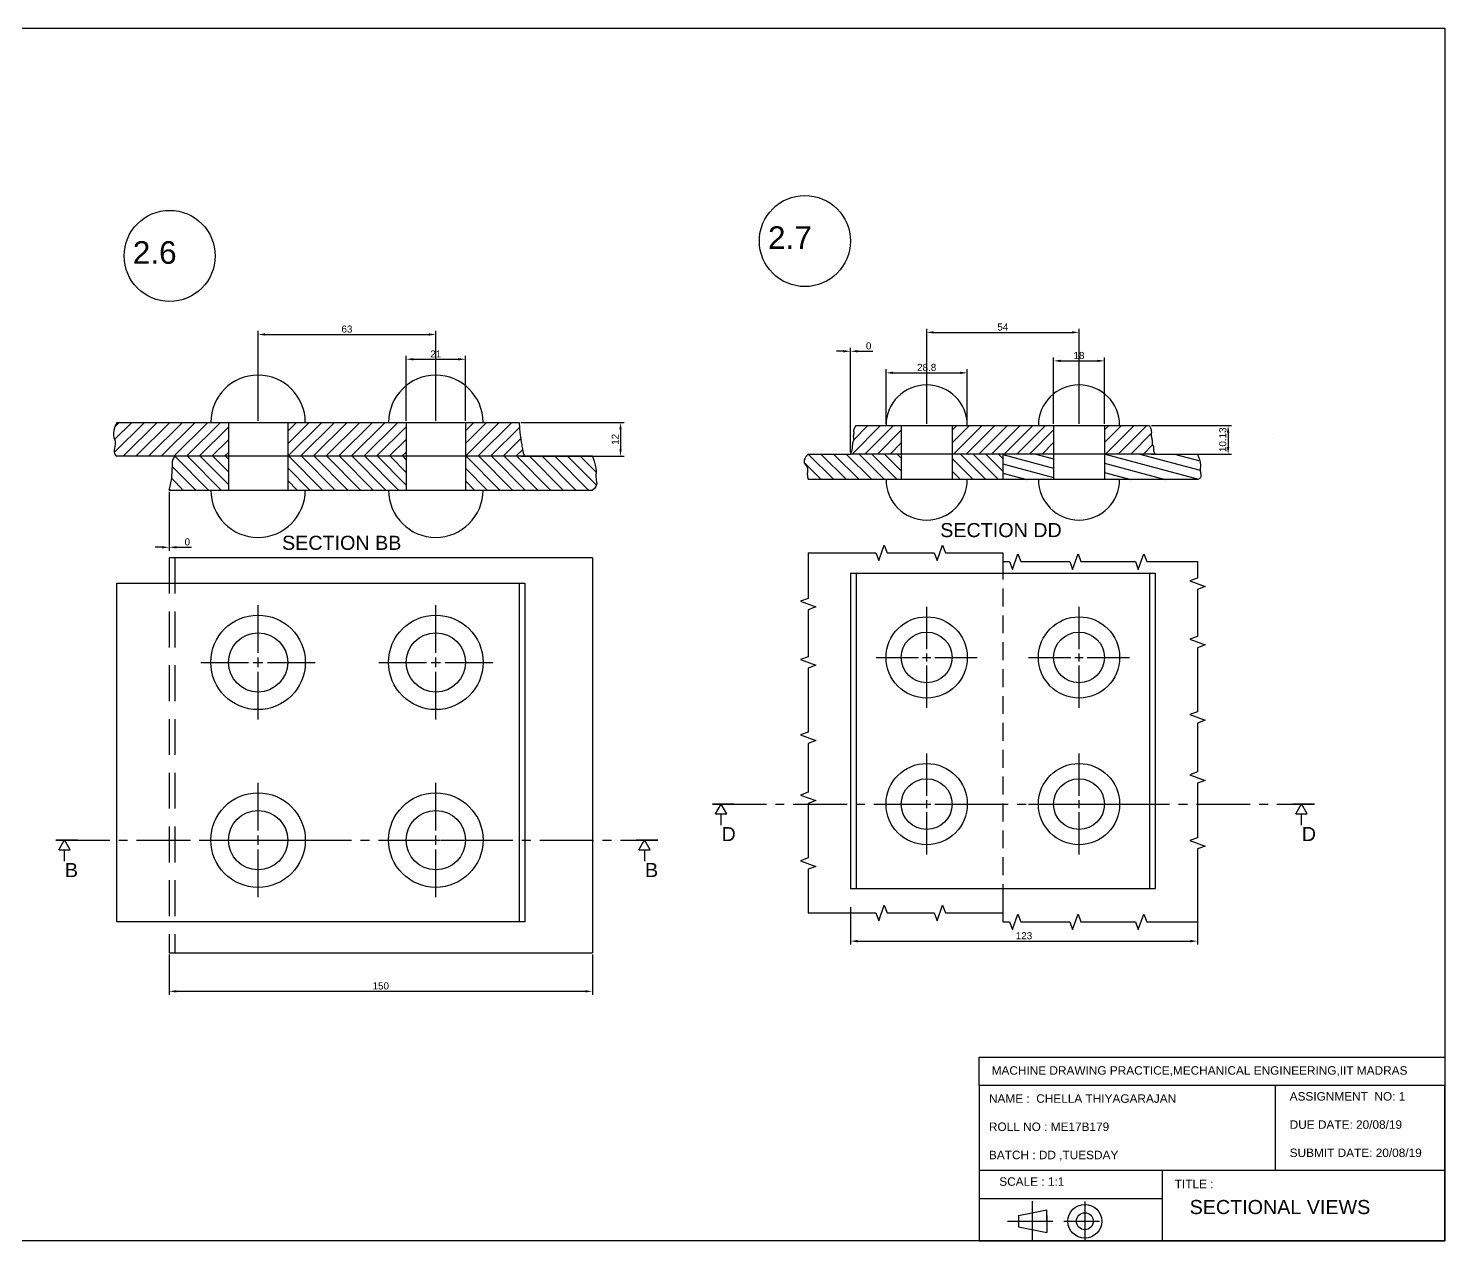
# Model space of a CAD drawing. Header units: millimetres. Extents: x 1423 to 6513, y 1291 to 1883.
# Drawn here: x 4431 to 4933, y 1453 to 1883 of the extents above; entities that cross this region are included whole.
import ezdxf

# ---------------------------------------------------------------- set-up
doc = ezdxf.new("R2010")
doc.units = ezdxf.units.MM
for name, pattern in [('CENTER', [50.8, 31.75, -6.35, 6.35, -6.35]), ('CENTER2', [28.575, 19.05, -3.175, 3.175, -3.175]), ('DASHED', [19.05, 12.7, -6.35]), ('HIDDEN', [9.525, 6.35, -3.175])]:
    doc.linetypes.add(name, pattern=pattern)
doc.styles.get("Standard").update_dxf_attribs({"font": 'arial.ttf'})
doc.dimstyles.new('chella', dxfattribs={"dimtxt": 2.5, "dimasz": 2.5, "dimexe": 1.25, "dimexo": 0.625, "dimtad": 1, "dimdsep": 46, "dimtxsty": 'Standard', "dimcen": 2.5, "dimclrd": 3, "dimclre": 3, "dimclrt": 4, "dimadec": 0, "dimazin": 0, "dimtfac": 1, "dimtmove": 0, "dimatfit": 3, "dimfxl": 1, "dimarcsym": 0})
pattern_1 = [(135, (-15328.4717, -9092.4352), (-2.24506403, -2.24506403), [])]

# ---------------------------------------------------------------- blocks, each defined once
blk = doc.blocks.new('*U143')
at = {"color": 0, "linetype": 'CENTER2', "transparency": 16777216}
for p, q in [((0, 3.35), (0, 20.25)), ((-20.25, 0), (-3.35, 0)), ((3.35, 0), (20.25, 0)), ((0, -20.25), (0, -3.35))]:
    blk.add_line(p, q, dxfattribs=at)
at = {"color": 0, "linetype": 'Continuous', "transparency": 16777216}
for p, q in [((-1.675, 0), (1.675, 0)), ((0, -1.675), (0, 1.675))]:
    blk.add_line(p, q, dxfattribs=at)
blk = doc.blocks.new('*U144')
at = {"color": 0, "linetype": 'CENTER2', "transparency": 16777216}
for p, q in [((0, 3.35), (0, 20.25)), ((-20.25, 0), (-3.35, 0)), ((3.35, 0), (20.25, 0)), ((0, -20.25), (0, -3.35))]:
    blk.add_line(p, q, dxfattribs=at)
at = {"color": 0, "linetype": 'Continuous', "transparency": 16777216}
for p, q in [((-1.675, 0), (1.675, 0)), ((0, -1.675), (0, 1.675))]:
    blk.add_line(p, q, dxfattribs=at)
blk = doc.blocks.new('*U145')
at = {"color": 0, "linetype": 'CENTER2', "transparency": 16777216}
for p, q in [((0, 3.35), (0, 20.25)), ((-20.25, 0), (-3.35, 0)), ((3.35, 0), (20.25, 0)), ((0, -20.25), (0, -3.35))]:
    blk.add_line(p, q, dxfattribs=at)
at = {"color": 0, "linetype": 'Continuous', "transparency": 16777216}
for p, q in [((-1.675, 0), (1.675, 0)), ((0, -1.675), (0, 1.675))]:
    blk.add_line(p, q, dxfattribs=at)
blk = doc.blocks.new('*U151')
at = {"color": 0, "linetype": 'CENTER2', "transparency": 16777216}
for p, q in [((0, 3.35), (0, 20.25)), ((-20.25, 0), (-3.35, 0)), ((3.35, 0), (20.25, 0)), ((0, -20.25), (0, -3.35))]:
    blk.add_line(p, q, dxfattribs=at)
at = {"color": 0, "linetype": 'Continuous', "transparency": 16777216}
for p, q in [((-1.675, 0), (1.675, 0)), ((0, -1.675), (0, 1.675))]:
    blk.add_line(p, q, dxfattribs=at)
blk = doc.blocks.new('*U135')
at = {"color": 0, "linetype": 'CENTER2', "transparency": 16777216}
blk.add_line((-91.32, 0), (121.97, 0), dxfattribs=at)
blk = doc.blocks.new('*U136')
at = {"color": 0, "linetype": 'CENTER2', "transparency": 16777216}
for p, q in [((0, 2.88), (0, 17.9)), ((-17.9, 0), (-2.88, 0)), ((2.88, 0), (17.9, 0)), ((0, -17.9), (0, -2.88))]:
    blk.add_line(p, q, dxfattribs=at)
at = {"color": 0, "linetype": 'Continuous', "transparency": 16777216}
for p, q in [((-1.44, 0), (1.44, 0)), ((0, -1.44), (0, 1.44))]:
    blk.add_line(p, q, dxfattribs=at)
blk = doc.blocks.new('*U137')
at = {"color": 0, "linetype": 'CENTER2', "transparency": 16777216}
for p, q in [((0, 2.88), (0, 17.9)), ((-17.9, 0), (-2.88, 0)), ((2.88, 0), (17.9, 0)), ((0, -17.9), (0, -2.88))]:
    blk.add_line(p, q, dxfattribs=at)
at = {"color": 0, "linetype": 'Continuous', "transparency": 16777216}
for p, q in [((-1.44, 0), (1.44, 0)), ((0, -1.44), (0, 1.44))]:
    blk.add_line(p, q, dxfattribs=at)
blk = doc.blocks.new('*U138')
at = {"color": 0, "linetype": 'CENTER2', "transparency": 16777216}
for p, q in [((0, 2.88), (0, 17.9)), ((-17.9, 0), (-2.88, 0)), ((2.88, 0), (17.9, 0)), ((0, -17.9), (0, -2.88))]:
    blk.add_line(p, q, dxfattribs=at)
at = {"color": 0, "linetype": 'Continuous', "transparency": 16777216}
for p, q in [((-1.44, 0), (1.44, 0)), ((0, -1.44), (0, 1.44))]:
    blk.add_line(p, q, dxfattribs=at)
blk = doc.blocks.new('*U139')
at = {"color": 0, "linetype": 'CENTER2', "transparency": 16777216}
for p, q in [((0, 2.88), (0, 17.9)), ((-17.9, 0), (-2.88, 0)), ((2.88, 0), (17.9, 0)), ((0, -17.9), (0, -2.88))]:
    blk.add_line(p, q, dxfattribs=at)
at = {"color": 0, "linetype": 'Continuous', "transparency": 16777216}
for p, q in [((-1.44, 0), (1.44, 0)), ((0, -1.44), (0, 1.44))]:
    blk.add_line(p, q, dxfattribs=at)
blk = doc.blocks.new('*U140')
at = {"color": 0, "linetype": 'CENTER2', "transparency": 16777216}
blk.add_line((-102.86, 0), (110.46, 0), dxfattribs=at)
blk = doc.blocks.new('*D231')
at = {"color": 3, "lineweight": -2, "transparency": 16777216}
for p, q in [((4565.15, 1743.89), (4565.15, 1766.91)), ((4567.65, 1765.66), (4583.65, 1765.66)), ((4586.15, 1743.89), (4586.15, 1766.91))]:
    blk.add_line(p, q, dxfattribs=at)
at = {"color": 3, "transparency": 16777216}
for points in [[(4567.65, 1766.08), (4567.65, 1765.25), (4565.15, 1765.66)], [(4583.65, 1766.08), (4583.65, 1765.25), (4586.15, 1765.66)]]:
    blk.add_solid(points, dxfattribs=at)
at = {"layer": 'Defpoints', "color": 0, "transparency": 16777216}
for p in [(4586.15, 1765.66), (4565.15, 1743.27), (4586.15, 1743.27)]:
    blk.add_point(p, dxfattribs=at)
at = {"color": 4, "transparency": 16777216, "insert": (4575.65, 1767.54), "char_height": 2.5, "attachment_point": 5}
blk.add_mtext('21', dxfattribs=at)
blk = doc.blocks.new('*D232')
at = {"color": 3, "lineweight": -2, "transparency": 16777216}
for p, q in [((4512.65, 1743.89), (4512.65, 1775.69)), ((4515.15, 1774.44), (4573.15, 1774.44)), ((4575.65, 1743.89), (4575.65, 1775.69))]:
    blk.add_line(p, q, dxfattribs=at)
at = {"color": 3, "transparency": 16777216}
for points in [[(4515.15, 1774.86), (4515.15, 1774.03), (4512.65, 1774.44)], [(4573.15, 1774.86), (4573.15, 1774.03), (4575.65, 1774.44)]]:
    blk.add_solid(points, dxfattribs=at)
at = {"layer": 'Defpoints', "color": 0, "transparency": 16777216}
for p in [(4575.65, 1774.44), (4512.65, 1743.27), (4575.65, 1743.27)]:
    blk.add_point(p, dxfattribs=at)
at = {"color": 4, "transparency": 16777216, "insert": (4544.15, 1776.35), "char_height": 2.5, "attachment_point": 5}
blk.add_mtext('63', dxfattribs=at)
blk = doc.blocks.new('*D233')
at = {"color": 3, "lineweight": -2, "transparency": 16777216}
for p, q in [((4605.78, 1743.27), (4642.38, 1743.27)), ((4641.13, 1740.77), (4641.13, 1733.77)), ((4605.78, 1731.27), (4642.38, 1731.27))]:
    blk.add_line(p, q, dxfattribs=at)
at = {"color": 3, "transparency": 16777216}
for points in [[(4640.71, 1740.77), (4641.54, 1740.77), (4641.13, 1743.27)], [(4640.71, 1733.77), (4641.54, 1733.77), (4641.13, 1731.27)]]:
    blk.add_solid(points, dxfattribs=at)
at = {"layer": 'Defpoints', "color": 0, "transparency": 16777216}
for p in [(4605.15, 1743.27), (4605.15, 1731.27), (4641.13, 1731.27)]:
    blk.add_point(p, dxfattribs=at)
at = {"color": 4, "transparency": 16777216, "insert": (4639.25, 1737.27), "char_height": 2.5, "attachment_point": 5, "rotation": 90}
blk.add_mtext('12', dxfattribs=at)
blk = doc.blocks.new('*D234')
at = {"color": 3, "lineweight": -2, "transparency": 16777216}
for p, q in [((4481.15, 1718.64), (4481.15, 1697.75)), ((4481.15, 1718.64), (4481.15, 1697.75)), ((4478.65, 1699), (4476.15, 1699)), ((4483.65, 1699), (4489.03, 1699))]:
    blk.add_line(p, q, dxfattribs=at)
at = {"color": 3, "transparency": 16777216}
for points in [[(4478.65, 1699.42), (4478.65, 1698.58), (4481.15, 1699)], [(4483.65, 1699.42), (4483.65, 1698.58), (4481.15, 1699)]]:
    blk.add_solid(points, dxfattribs=at)
at = {"layer": 'Defpoints', "color": 0, "transparency": 16777216}
for p in [(4481.15, 1719.27), (4481.15, 1719.27), (4481.15, 1699)]:
    blk.add_point(p, dxfattribs=at)
at = {"color": 4, "transparency": 16777216, "insert": (4487.59, 1700.9), "char_height": 2.5, "attachment_point": 5}
blk.add_mtext('0', dxfattribs=at)
blk = doc.blocks.new('*D235')
at = {"color": 3, "lineweight": -2, "transparency": 16777216}
for p, q in [((4481.15, 1554.67), (4481.15, 1540.37)), ((4631.15, 1554.67), (4631.15, 1540.37)), ((4483.65, 1541.62), (4628.65, 1541.62))]:
    blk.add_line(p, q, dxfattribs=at)
at = {"color": 3, "transparency": 16777216}
for points in [[(4483.65, 1542.03), (4483.65, 1541.2), (4481.15, 1541.62)], [(4628.65, 1542.03), (4628.65, 1541.2), (4631.15, 1541.62)]]:
    blk.add_solid(points, dxfattribs=at)
at = {"layer": 'Defpoints', "color": 0, "transparency": 16777216}
for p in [(4481.15, 1555.29), (4631.15, 1555.29), (4631.15, 1541.62)]:
    blk.add_point(p, dxfattribs=at)
at = {"color": 4, "transparency": 16777216, "insert": (4556.15, 1543.52), "char_height": 2.5, "attachment_point": 5}
blk.add_mtext('150', dxfattribs=at)
blk = doc.blocks.new('*D154')
at = {"color": 3, "lineweight": -2, "transparency": 16777216}
for p, q in [((4722.63, 1571.44), (4722.63, 1558.16)), ((4845.63, 1571.44), (4845.63, 1558.16)), ((4725.13, 1559.41), (4843.13, 1559.41))]:
    blk.add_line(p, q, dxfattribs=at)
at = {"color": 3, "transparency": 16777216}
for points in [[(4725.13, 1559.82), (4725.13, 1558.99), (4722.63, 1559.41)], [(4843.13, 1559.82), (4843.13, 1558.99), (4845.63, 1559.41)]]:
    blk.add_solid(points, dxfattribs=at)
at = {"layer": 'Defpoints', "color": 0, "transparency": 16777216}
for p in [(4722.63, 1572.06), (4845.63, 1572.06), (4845.63, 1559.41)]:
    blk.add_point(p, dxfattribs=at)
at = {"color": 4, "transparency": 16777216, "insert": (4784.13, 1561.31), "char_height": 2.5, "attachment_point": 5}
blk.add_mtext('123', dxfattribs=at)
blk = doc.blocks.new('*D236')
at = {"color": 3, "lineweight": -2, "transparency": 16777216}
for p, q in [((4794.63, 1742.81), (4794.63, 1766.34)), ((4797.13, 1765.09), (4810.13, 1765.09)), ((4812.63, 1742.8), (4812.63, 1766.34))]:
    blk.add_line(p, q, dxfattribs=at)
at = {"color": 3, "transparency": 16777216}
for points in [[(4797.13, 1765.5), (4797.13, 1764.67), (4794.63, 1765.09)], [(4810.13, 1765.5), (4810.13, 1764.67), (4812.63, 1765.09)]]:
    blk.add_solid(points, dxfattribs=at)
at = {"layer": 'Defpoints', "color": 0, "transparency": 16777216}
for p in [(4812.63, 1765.09), (4794.63, 1742.19), (4812.63, 1742.18)]:
    blk.add_point(p, dxfattribs=at)
at = {"color": 4, "transparency": 16777216, "insert": (4803.63, 1766.99), "char_height": 2.5, "attachment_point": 5}
blk.add_mtext('18', dxfattribs=at)
blk = doc.blocks.new('*D237')
at = {"color": 3, "lineweight": -2, "transparency": 16777216}
for p, q in [((4735.23, 1742.81), (4735.23, 1762.1)), ((4764.03, 1742.81), (4764.03, 1762.1)), ((4737.73, 1760.85), (4761.53, 1760.85))]:
    blk.add_line(p, q, dxfattribs=at)
at = {"color": 3, "transparency": 16777216}
for points in [[(4737.73, 1761.26), (4737.73, 1760.43), (4735.23, 1760.85)], [(4761.53, 1761.26), (4761.53, 1760.43), (4764.03, 1760.85)]]:
    blk.add_solid(points, dxfattribs=at)
at = {"layer": 'Defpoints', "color": 0, "transparency": 16777216}
for p in [(4764.03, 1760.85), (4735.23, 1742.19), (4764.03, 1742.19)]:
    blk.add_point(p, dxfattribs=at)
at = {"color": 4, "transparency": 16777216, "insert": (4749.63, 1762.75), "char_height": 2.5, "attachment_point": 5}
blk.add_mtext('28.8', dxfattribs=at)
blk = doc.blocks.new('*D238')
at = {"color": 3, "lineweight": -2, "transparency": 16777216}
for p, q in [((4749.63, 1742.81), (4749.63, 1776.43)), ((4752.13, 1775.18), (4801.13, 1775.18)), ((4803.63, 1742.81), (4803.63, 1776.43))]:
    blk.add_line(p, q, dxfattribs=at)
at = {"color": 3, "transparency": 16777216}
for points in [[(4752.13, 1775.6), (4752.13, 1774.76), (4749.63, 1775.18)], [(4801.13, 1775.6), (4801.13, 1774.76), (4803.63, 1775.18)]]:
    blk.add_solid(points, dxfattribs=at)
at = {"layer": 'Defpoints', "color": 0, "transparency": 16777216}
for p in [(4803.63, 1775.18), (4749.63, 1742.19), (4803.63, 1742.19)]:
    blk.add_point(p, dxfattribs=at)
at = {"color": 4, "transparency": 16777216, "insert": (4776.63, 1777.08), "char_height": 2.5, "attachment_point": 5}
blk.add_mtext('54', dxfattribs=at)
blk = doc.blocks.new('*D239')
at = {"color": 3, "lineweight": -2, "transparency": 16777216}
for p, q in [((4829.26, 1742.19), (4857.73, 1742.19)), ((4856.48, 1739.69), (4856.48, 1734.56)), ((4829.26, 1732.06), (4857.73, 1732.06))]:
    blk.add_line(p, q, dxfattribs=at)
at = {"color": 3, "transparency": 16777216}
for points in [[(4856.06, 1739.69), (4856.9, 1739.69), (4856.48, 1742.19)], [(4856.06, 1734.56), (4856.9, 1734.56), (4856.48, 1732.06)]]:
    blk.add_solid(points, dxfattribs=at)
at = {"layer": 'Defpoints', "color": 0, "transparency": 16777216}
for p in [(4828.63, 1742.19), (4828.63, 1732.06), (4856.48, 1732.06)]:
    blk.add_point(p, dxfattribs=at)
at = {"color": 4, "transparency": 16777216, "insert": (4854.58, 1737.12), "char_height": 2.5, "attachment_point": 5, "rotation": 90}
blk.add_mtext('10.13', dxfattribs=at)
blk = doc.blocks.new('*D240')
at = {"color": 3, "lineweight": -2, "transparency": 16777216}
for p, q in [((4720.13, 1768.5), (4717.63, 1768.5)), ((4722.63, 1732.69), (4722.63, 1769.75)), ((4722.63, 1732.69), (4722.63, 1769.75)), ((4725.13, 1768.5), (4730.51, 1768.5))]:
    blk.add_line(p, q, dxfattribs=at)
at = {"color": 3, "transparency": 16777216}
for points in [[(4720.13, 1768.92), (4720.13, 1768.08), (4722.63, 1768.5)], [(4725.13, 1768.92), (4725.13, 1768.08), (4722.63, 1768.5)]]:
    blk.add_solid(points, dxfattribs=at)
at = {"layer": 'Defpoints', "color": 0, "transparency": 16777216}
for p in [(4722.63, 1768.5), (4722.63, 1732.06), (4722.63, 1732.06)]:
    blk.add_point(p, dxfattribs=at)
at = {"color": 4, "transparency": 16777216, "insert": (4729.07, 1770.4), "char_height": 2.5, "attachment_point": 5}
blk.add_mtext('0', dxfattribs=at)

msp = doc.modelspace()

# ---------------------------------------------------------------- hatches: boundary and pattern name
h = msp.add_hatch()
h.set_pattern_fill('ANSI31', color=3)
h.set_pattern_definition([(45, (-15206.238, -9152.6544), (-2.24506403, 2.24506403), [])])
edge = h.paths.add_edge_path()
edge.add_line((4462.653, 1731.27), (4502.153, 1731.27))
edge.add_line((4502.153, 1731.27), (4502.153, 1743.27))
edge.add_line((4502.153, 1743.27), (4462.653, 1743.27))
edge.add_spline(control_points=[(4462.653, 1743.27), (4460.303, 1738.753), (4463.589, 1736.906), (4460.714, 1732.186), (4462.653, 1731.27)], knot_values=[0, 0, 0, 0, 1, 2, 2, 2, 2], degree=3, periodic=0)
h.paths.add_polyline_path([(4523.153, 1731.27), (4565.153, 1731.27), (4565.153, 1743.27), (4523.153, 1743.27)])
edge = h.paths.add_edge_path()
edge.add_spline(control_points=[(4607.153, 1731.27), (4606.487, 1732.307), (4606.311, 1734.925), (4605.606, 1737.114), (4605.153, 1743.27)], knot_values=[0, 0, 0, 0, 1, 2, 2, 2, 2], degree=3, periodic=0)
edge.add_line((4605.153, 1743.27), (4586.153, 1743.27))
edge.add_line((4586.153, 1743.27), (4586.153, 1731.27))
edge.add_line((4586.153, 1731.27), (4607.153, 1731.27))
at = {"linetype": 'DASHED'}
h = msp.add_hatch(dxfattribs=at)
h.set_pattern_fill('ANSI31', color=3)
h.set_pattern_definition([(45, (-15328.4717, -9092.4352), (-2.24506403, 2.24506403), [])])
edge = h.paths.add_edge_path()
edge.add_spline(control_points=[(4724.579, 1742.145), (4724.577, 1742.107), (4723.615, 1740.738), (4724.026, 1739.632), (4723.623, 1738.505), (4723.946, 1736.813), (4723.237, 1735.976), (4723.494, 1733.737), (4722.634, 1732.061)], knot_values=[0, 0, 0, 0, 0.944128, 1.944128, 2.944128, 3.944128, 4.944128, 5.944128, 5.944128, 5.944128, 5.944128], degree=3, periodic=0)
edge.add_line((4722.634, 1732.061), (4740.634, 1732.061))
edge.add_line((4740.634, 1732.061), (4740.634, 1742.151))
edge.add_line((4740.634, 1742.151), (4724.579, 1742.145))
h.paths.add_polyline_path([(4794.634, 1732.061), (4794.634, 1742.172), (4758.634, 1742.158), (4758.634, 1732.061)])
edge = h.paths.add_edge_path()
edge.add_line((4812.634, 1742.179), (4812.634, 1732.061))
edge.add_line((4812.634, 1732.061), (4830.634, 1732.061))
edge.add_spline(control_points=[(4830.634, 1732.061), (4829.793, 1733.268), (4830.283, 1734.739), (4829.405, 1735.41), (4829.638, 1737.347), (4828.992, 1738.482), (4829.483, 1740.496), (4828.634, 1742.186)], knot_values=[0, 0, 0, 0, 1, 2, 3, 4, 5, 5, 5, 5], degree=3, periodic=0)
edge.add_line((4828.634, 1742.186), (4812.634, 1742.179))
h = msp.add_hatch(dxfattribs=at)
h.set_pattern_fill('ANSI31', color=3, angle=90)
h.set_pattern_definition(pattern_1)
edge = h.paths.add_edge_path()
edge.add_line((4740.634, 1723.061), (4740.634, 1732.061))
edge.add_line((4740.634, 1732.061), (4722.634, 1732.061))
edge.add_line((4722.634, 1732.061), (4707.634, 1732.061))
edge.add_spline(control_points=[(4707.634, 1732.061), (4705.094, 1729.341), (4707.94, 1727.82), (4707.014, 1725.109), (4707.634, 1723.061), (4707.634, 1723.061)], knot_values=[0, 0, 0, 0, 1, 2, 3, 3, 3, 3], degree=3, periodic=0)
edge.add_line((4707.634, 1723.061), (4740.634, 1723.061))
h = msp.add_hatch(dxfattribs=at)
h.set_pattern_fill('ANSI31', color=3, angle=90)
h.set_pattern_definition(pattern_1)
h.paths.add_polyline_path([(4758.634, 1732.061), (4758.634, 1723.061), (4776.634, 1723.061), (4776.634, 1732.061)])
h = msp.add_hatch(dxfattribs=at)
h.set_pattern_fill('ANSI31', color=3, angle=120)
h.set_pattern_definition([(165, (-15328.4717, -9092.4352), (-0.82175047, -3.0668145), [])])
h.paths.add_polyline_path([(4776.634, 1732.061), (4776.634, 1723.061), (4794.634, 1723.061), (4794.634, 1732.061)])
edge = h.paths.add_edge_path()
edge.add_line((4812.634, 1732.061), (4812.634, 1723.061))
edge.add_line((4812.634, 1723.061), (4845.634, 1723.061))
edge.add_spline(control_points=[(4845.634, 1723.061), (4847.575, 1723.583), (4845.722, 1726.559), (4847.244, 1728.146), (4845.634, 1732.061)], knot_values=[0, 0, 0, 0, 1, 2, 2, 2, 2], degree=3, periodic=0)
edge.add_line((4845.634, 1732.061), (4830.634, 1732.061))
edge.add_line((4830.634, 1732.061), (4812.634, 1732.061))
h = msp.add_hatch()
h.set_pattern_fill('ANSI31', color=3, angle=90)
h.set_pattern_definition([(135, (-15206.238, -9152.6544), (-2.24506403, -2.24506403), [])])
h.paths.add_polyline_path([(4523.153, 1731.27), (4523.153, 1719.27), (4565.153, 1719.27), (4565.153, 1731.27)])
edge = h.paths.add_edge_path()
edge.add_line((4502.153, 1731.27), (4483.153, 1731.27))
edge.add_spline(control_points=[(4483.153, 1731.27), (4482.182, 1729.846), (4482.516, 1728.19), (4482.007, 1725.667), (4482.261, 1723.382), (4481.153, 1719.27)], knot_values=[0, 0, 0, 0, 1, 2, 3, 3, 3, 3], degree=3, periodic=0)
edge.add_line((4481.153, 1719.27), (4502.153, 1719.27))
edge.add_line((4502.153, 1719.27), (4502.153, 1731.27))
edge = h.paths.add_edge_path()
edge.add_spline(control_points=[(4631.153, 1719.27), (4633.494, 1720.953), (4631.428, 1723.989), (4633.089, 1726.255), (4631.153, 1731.27)], knot_values=[0, 0, 0, 0, 1, 2, 2, 2, 2], degree=3, periodic=0)
edge.add_line((4631.153, 1731.27), (4612.653, 1731.27))
edge.add_line((4612.653, 1731.27), (4586.153, 1731.27))
edge.add_line((4586.153, 1731.27), (4586.153, 1719.27))
edge.add_line((4586.153, 1719.27), (4631.153, 1719.27))

# ---------------------------------------------------------------- linework, layer by layer
at = {"color": 4}
for p, q in [((4462.653, 1743.27), (4605.153, 1743.27)), ((4502.153, 1743.27), (4502.153, 1719.27)), ((4523.153, 1743.27), (4523.153, 1719.27)), ((4565.153, 1743.27), (4565.153, 1719.27)), ((4586.153, 1743.27), (4586.153, 1719.27)), ((4724.574, 1742.145), (4828.634, 1742.186)), ((4740.634, 1742.186), (4740.634, 1723.104)), ((4758.634, 1742.186), (4758.634, 1723.061)), ((4794.634, 1742.186), (4794.634, 1723.061)), ((4812.634, 1742.186), (4812.634, 1723.061)), ((4872.634, 1737.686), (4872.634, 1737.686)), ((4707.634, 1732.061), (4722.634, 1732.061)), ((4830.634, 1732.061), (4722.634, 1732.061)), ((4776.634, 1732.061), (4776.634, 1723.061)), ((4830.634, 1732.061), (4845.634, 1732.061)), ((4612.653, 1731.27), (4462.653, 1731.27)), ((4631.153, 1731.27), (4612.653, 1731.27)), ((4845.634, 1723.061), (4707.634, 1723.061)), ((4481.153, 1719.27), (4631.153, 1719.27)), ((4776.634, 1697.061), (4776.634, 1693.917)), ((4631.153, 1695.29), (4481.153, 1695.29)), ((4631.153, 1695.29), (4631.153, 1555.29)), ((4722.634, 1689.885), (4830.634, 1689.885)), ((4722.634, 1689.885), (4722.634, 1578.061)), ((4722.634, 1689.885), (4830.634, 1689.885)), ((4724.634, 1689.885), (4724.634, 1578.061)), ((4828.634, 1689.885), (4828.634, 1578.061)), ((4830.634, 1689.885), (4830.634, 1578.061)), ((4462.653, 1566.27), (4462.653, 1686.27)), ((4462.653, 1686.27), (4607.153, 1686.27)), ((4605.153, 1686.27), (4605.153, 1566.27)), ((4607.153, 1686.27), (4607.153, 1566.27)), ((4707.634, 1578.061), (4707.634, 1569.408)), ((4722.634, 1578.061), (4830.634, 1578.061)), ((4776.634, 1578.061), (4776.634, 1569.408)), ((4607.153, 1566.27), (4462.653, 1566.27)), ((4707.634, 1569.408), (4722.634, 1569.408)), ((4776.634, 1569.408), (4776.634, 1566.263)), ((4481.153, 1555.29), (4631.153, 1555.29)), ((4933.228, 1478.239), (4933.228, 1508.239)), ((4933.228, 1453.239), (4933.228, 1478.239)), ((4768.228, 1453.239), (4833.228, 1453.239)), ((4833.228, 1453.239), (4933.228, 1453.239))]:
    msp.add_line(p, q, dxfattribs=at)
at = {"color": 4, "linetype": 'DASHED'}
for p, q in [((4481.153, 1695.29), (4481.153, 1555.29)), ((4483.153, 1695.29), (4483.153, 1555.29))]:
    msp.add_line(p, q, dxfattribs=at)
at = {"color": 4, "linetype": 'HIDDEN'}
msp.add_line((4776.634, 1693.917), (4776.634, 1578.061), dxfattribs=at)
at = {"color": 6}
for p, q in [((4681.445, 1607.975), (4673.774, 1607.987)), ((4681.445, 1607.962), (4673.774, 1607.975)), ((4674.792, 1604.554), (4676.792, 1608.018)), ((4887.094, 1607.987), (4879.423, 1608)), ((4887.094, 1607.975), (4879.423, 1607.987)), ((4880.441, 1604.567), (4882.441, 1608.031)), ((4674.792, 1604.554), (4678.792, 1604.554)), ((4676.689, 1604.62), (4676.689, 1600.551)), ((4880.441, 1604.567), (4884.441, 1604.567)), ((4882.338, 1604.632), (4882.338, 1600.563)), ((4448.699, 1595.217), (4441.028, 1595.23)), ((4448.699, 1595.205), (4441.028, 1595.217)), ((4442.046, 1591.797), (4444.046, 1595.261)), ((4442.046, 1591.797), (4446.046, 1591.797)), ((4443.943, 1591.863), (4443.943, 1587.793)), ((4654.324, 1595.23), (4646.653, 1595.243)), ((4654.324, 1595.217), (4646.653, 1595.23)), ((4647.671, 1591.81), (4649.671, 1595.274)), ((4647.671, 1591.81), (4651.671, 1591.81)), ((4649.569, 1591.875), (4649.568, 1587.806)), ((4768.228, 1518.239), (4933.228, 1518.239)), ((4768.228, 1508.239), (4768.228, 1518.239)), ((4933.228, 1508.239), (4768.228, 1508.239)), ((4768.228, 1508.239), (4768.228, 1478.239)), ((4873.228, 1478.239), (4873.228, 1508.239)), ((4768.228, 1478.239), (4933.228, 1478.239)), ((4768.228, 1478.239), (4768.228, 1468.239)), ((4833.228, 1468.239), (4833.228, 1478.239)), ((4768.228, 1468.239), (4833.228, 1468.239)), ((4768.228, 1468.239), (4768.228, 1453.239)), ((4833.228, 1453.239), (4833.228, 1468.239))]:
    msp.add_line(p, q, dxfattribs=at)
for p, q in [((4678.792, 1604.554), (4676.792, 1608.018)), ((4884.441, 1604.567), (4882.441, 1608.031)), ((4446.046, 1591.797), (4444.046, 1595.261)), ((4651.671, 1591.81), (4649.671, 1595.274))]:
    msp.add_line(p, q)
at = {"color": 1}
for p, q in [((4681.276, 1607.978), (4685.157, 1607.978)), ((4448.53, 1595.221), (4452.411, 1595.221))]:
    msp.add_line(p, q, dxfattribs=at)
at = {"color": 4, "ltscale": 2}
msp.add_line((4933.228, 1518.239), (4933.228, 1508.239), dxfattribs=at)
at = {"color": 4, "linetype": 'CENTER', "ltscale": 2}
for p, q in [((4787.067, 1467.225), (4787.067, 1453.239)), ((4805.69, 1467.085), (4805.69, 1453.52)), ((4778.306, 1460.113), (4794.351, 1460.113))]:
    msp.add_line(p, q, dxfattribs=at)
at = {"color": 4, "ltscale": 0.2}
for p, q in [((4782.204, 1462.113), (4792.204, 1464.113)), ((4782.204, 1462.113), (4782.204, 1458.113)), ((4792.204, 1460.113), (4792.204, 1464.113)), ((4792.204, 1462.113), (4792.204, 1458.113)), ((4782.204, 1458.113), (4792.204, 1456.113)), ((4792.204, 1460.113), (4792.204, 1456.113)), ((4805.69, 1460.113), (4805.69, 1460.113))]:
    msp.add_line(p, q, dxfattribs=at)
at = {"color": 4, "linetype": 'HIDDEN', "ltscale": 2}
msp.add_line((4798.206, 1460.113), (4813.277, 1460.113), dxfattribs=at)
at = {"color": 6}
msp.add_lwpolyline([(4933.228, 1453.239), (3953.342, 1453.239), (3953.342, 1882.958), (4933.228, 1882.958)], close=True, dxfattribs=at)
at = {"color": 4, "linetype": 'Continuous'}
for points in [[(4707.634, 1697.061), (4707.634, 1680.899), (4704.886, 1679.899), (4710.381, 1677.899), (4707.634, 1676.899), (4707.634, 1667.913)], [(4707.634, 1697.061), (4731.62, 1697.061), (4732.62, 1694.313), (4734.62, 1699.808), (4735.62, 1697.061), (4744.605, 1697.061)], [(4743.629, 1697.061), (4752.299, 1697.061), (4753.299, 1694.313), (4755.299, 1699.808), (4756.299, 1697.061), (4776.634, 1697.061)], [(4776.634, 1693.917), (4779, 1693.917), (4780, 1691.169), (4782, 1696.664), (4783, 1693.917), (4798.281, 1693.917)], [(4789.391, 1693.917), (4800.317, 1693.917), (4801.317, 1691.169), (4803.317, 1696.664), (4804.317, 1693.917), (4815.243, 1693.917)], [(4813.993, 1693.917), (4823.612, 1693.917), (4824.612, 1691.169), (4826.612, 1696.664), (4827.612, 1693.917), (4845.634, 1693.917)], [(4845.634, 1693.917), (4845.634, 1688.075), (4842.886, 1687.075), (4848.381, 1685.075), (4845.634, 1684.075), (4845.634, 1675.089)], [(4845.634, 1676.066), (4845.634, 1667.396), (4842.886, 1666.396), (4848.381, 1664.396), (4845.634, 1663.396), (4845.634, 1654.726)], [(4707.634, 1668.889), (4707.634, 1660.219), (4704.886, 1659.219), (4710.381, 1657.219), (4707.634, 1656.219), (4707.634, 1647.549)], [(4845.634, 1655.976), (4845.634, 1640.694), (4842.886, 1639.694), (4848.381, 1637.694), (4845.634, 1636.694), (4845.634, 1621.413)], [(4707.634, 1648.799), (4707.634, 1633.518), (4704.886, 1632.518), (4710.381, 1630.518), (4707.634, 1629.518), (4707.634, 1614.237)], [(4845.634, 1630.304), (4845.634, 1619.377), (4842.886, 1618.377), (4848.381, 1616.377), (4845.634, 1615.377), (4845.634, 1604.451)], [(4707.634, 1623.127), (4707.634, 1612.201), (4704.886, 1611.201), (4710.381, 1609.201), (4707.634, 1608.201), (4707.634, 1597.275)], [(4845.634, 1605.701), (4845.634, 1596.082), (4842.886, 1595.082), (4848.381, 1593.082), (4845.634, 1592.082), (4845.634, 1566.263)], [(4707.634, 1598.525), (4707.634, 1588.906), (4704.886, 1587.906), (4710.381, 1585.906), (4707.634, 1584.906), (4707.634, 1578.061)], [(4722.634, 1569.408), (4731.62, 1569.408), (4732.62, 1566.66), (4734.62, 1572.155), (4735.62, 1569.408), (4744.605, 1569.408)], [(4743.629, 1569.408), (4752.299, 1569.408), (4753.299, 1566.66), (4755.299, 1572.155), (4756.299, 1569.408), (4776.634, 1569.408)], [(4776.634, 1566.263), (4779, 1566.263), (4780, 1563.516), (4782, 1569.011), (4783, 1566.263), (4798.281, 1566.263)], [(4789.391, 1566.263), (4800.317, 1566.263), (4801.317, 1563.516), (4803.317, 1569.011), (4804.317, 1566.263), (4815.243, 1566.263)], [(4813.993, 1566.263), (4823.612, 1566.263), (4824.612, 1563.516), (4826.612, 1569.011), (4827.612, 1566.263), (4845.634, 1566.263)]]:
    msp.add_lwpolyline(points, dxfattribs=at)
at = {"color": 4, "lineweight": 25}
for centre in [(4706.47, 1807.564), (4481.321, 1802.292)]:
    msp.add_circle(centre, 16.141, dxfattribs=at)
at = {"color": 4}
for centre, radius in [((4512.653, 1658.217), 16.75), ((4575.653, 1658.217), 16.75), ((4749.634, 1659.975), 14.4), ((4803.634, 1659.975), 14.4), ((4512.653, 1658.217), 10.5), ((4575.653, 1658.217), 10.5), ((4749.634, 1659.975), 9), ((4803.634, 1659.975), 9), ((4749.634, 1607.975), 14.4), ((4803.634, 1607.975), 14.4), ((4749.634, 1607.975), 9), ((4803.634, 1607.975), 9), ((4512.653, 1595.217), 16.75), ((4575.653, 1595.217), 16.75), ((4512.653, 1595.217), 10.5), ((4575.653, 1595.217), 10.5)]:
    msp.add_circle(centre, radius, dxfattribs=at)
at = {"color": 4, "ltscale": 0.2}
for radius in [6, 3]:
    msp.add_circle((4805.69, 1460.113), radius, dxfattribs=at)
at = {"color": 4}
for centre, radius, start, end in [((4512.653, 1743.27), 16.75, 0, 180), ((4575.653, 1743.27), 16.75, 0, 180), ((4749.634, 1742.186), 14.4, 0, 180), ((4803.634, 1742.186), 14.4, 0, 180), ((4749.634, 1723.061), 14.4, 180, 0), ((4803.634, 1723.061), 14.4, 180, 0), ((4512.653, 1719.27), 16.75, 180, 0), ((4575.653, 1719.27), 16.75, 180, 0)]:
    msp.add_arc(centre, radius, start, end, dxfattribs=at)
for points in [[(4462.653, 1743.27), (4460.303, 1738.753), (4463.589, 1736.906), (4460.714, 1732.186), (4462.653, 1731.27)], [(4605.153, 1743.27), (4605.606, 1737.114), (4606.311, 1734.925), (4606.487, 1732.307), (4607.153, 1731.27)], [(4481.153, 1719.27), (4482.261, 1723.382), (4482.007, 1725.667), (4482.516, 1728.19), (4482.182, 1729.846), (4483.153, 1731.27)], [(4631.153, 1731.27), (4633.089, 1726.255), (4631.428, 1723.989), (4633.494, 1720.953), (4631.153, 1719.27)]]:
    msp.add_open_spline(points, degree=3, dxfattribs=at)
at = {"color": 4, "linetype": 'DASHED'}
for points in [[(4722.634, 1732.061), (4723.494, 1733.737), (4723.237, 1735.976), (4723.946, 1736.813), (4723.623, 1738.505), (4724.026, 1739.632), (4723.607, 1740.759), (4724.634, 1742.186), (4724.574, 1742.145)], [(4828.634, 1742.186), (4829.483, 1740.496), (4828.992, 1738.482), (4829.638, 1737.347), (4829.405, 1735.41), (4830.283, 1734.739), (4829.793, 1733.268), (4830.634, 1732.061)], [(4707.634, 1732.061), (4705.094, 1729.341), (4707.94, 1727.82), (4707.014, 1725.109), (4707.634, 1723.061), (4707.634, 1723.061)], [(4845.634, 1732.061), (4847.244, 1728.146), (4845.722, 1726.559), (4847.575, 1723.583), (4845.634, 1723.061)]]:
    msp.add_open_spline(points, degree=3, dxfattribs=at)
at = {"color": 6}
for points in [[(4674.792, 1604.554), (4678.792, 1604.554), (4676.792, 1608.018), (4674.792, 1604.554)], [(4880.441, 1604.567), (4884.441, 1604.567), (4882.441, 1608.031), (4880.441, 1604.567)], [(4442.046, 1591.797), (4446.046, 1591.797), (4444.046, 1595.261), (4442.046, 1591.797)], [(4647.671, 1591.81), (4651.671, 1591.81), (4649.671, 1595.274), (4647.671, 1591.81)]]:
    msp.add_solid(points, dxfattribs=at)

# ---------------------------------------------------------------- block references
at = {"color": 1, "linetype": 'CENTER2'}
for name, p in [('*U143', (4512.653, 1658.217)), ('*U144', (4575.653, 1658.217)), ('*U136', (4749.634, 1659.975)), ('*U137', (4803.634, 1659.975)), ('*U138', (4749.634, 1607.975)), ('*U139', (4803.634, 1607.975)), ('*U145', (4512.653, 1595.217)), ('*U151', (4575.653, 1595.217)), ('*U140', (4776.634, 1607.975)), ('*U135', (4532.353, 1595.217))]:
    msp.add_blockref(name, p, dxfattribs=at)

# ---------------------------------------------------------------- texts
at = {"color": 4, "linetype": 'ByBlock', "ltscale": 0.2}
for s, p in [('2.7', (4693.402, 1804.769)), ('2.6', (4468.252, 1799.497))]:
    msp.add_text(s, height=8, dxfattribs=at).set_placement(p)
at = {"color": 4}
for s, p in [('SECTION DD', (4754.428, 1702.606)), ('SECTION BB', (4521.151, 1698.102))]:
    msp.add_text(s, height=5, dxfattribs=at).set_placement(p)
at = {"color": 6}
for s, p in [('D', (4676.931, 1594.862)), ('D', (4882.58, 1594.875)), ('B', (4444.185, 1582.105)), ('B', (4649.811, 1582.118))]:
    msp.add_text(s, height=5, dxfattribs=at).set_placement(p)
at = {"color": 4, "attachment_point": 1}
for s, width, heights, insert, char_height in [('MACHINE DRAWING PRACTICE,MECHANICAL ENGINEERING,IIT MADRAS', 164.3264, [7.38], (4772.652, 1515.07), 3), ('NAME :  CHELLA THIYAGARAJAN\\P\\PROLL NO : ME17B179\\P\\PBATCH : DD ,TUESDAY', 99.4536, [0], (4771.702, 1505.114), 3), ('ASSIGNMENT  NO: 1\\P\\PDUE DATE: 20/08/19\\P\\PSUBMIT DATE: 20/08/19', 75.97584, [0], (4878.295, 1505.891), 3), ('SCALE : 1:1', 57.1733, [0], (4775.364, 1475.69), 3), ('TITLE : ', 48.32697, [0], (4837.556, 1474.82), 3), (' SECTIONAL VIEWS ', 87.10786, [0], (4840.897, 1467.665), 5)]:
    msp.add_mtext_dynamic_manual_height_columns(s, width=width, gutter_width=1, heights=heights, dxfattribs=dict(at, insert=insert, char_height=char_height))

# ---------------------------------------------------------------- dimensions: what is measured, and where the dimension line sits
at = {"color": 4}
for base, p1, p2, picture, middle in [((4575.653, 1774.444), (4512.653, 1743.27), (4575.653, 1743.27), '*D232', (4544.153, 1776.346)), ((4803.634, 1775.18), (4749.634, 1742.186), (4803.634, 1742.186), '*D238', (4776.634, 1777.076)), ((4586.153, 1765.663), (4565.153, 1743.27), (4586.153, 1743.27), '*D231', (4575.653, 1767.543)), ((4722.63355919, 1768.499355927), (4722.63355919, 1732.060823239), (4722.63355919, 1732.060823239), '*D240', (4729.073702437, 1770.400788396)), ((4812.634, 1765.087), (4794.634, 1742.186), (4812.634, 1742.179), '*D236', (4803.634, 1766.988)), ((4764.034, 1760.848), (4735.234, 1742.186), (4764.034, 1742.186), '*D237', (4749.634, 1762.75)), ((4481.152501219, 1698.999792035), (4481.152501219, 1719.269786335), (4481.152501219, 1719.269786335), '*D234', (4487.592644466, 1700.901224504)), ((4845.634, 1559.408), (4722.634, 1572.061), (4845.634, 1572.061), '*D154', (4784.134, 1561.31)), ((4631.153, 1541.615), (4481.153, 1555.29), (4631.153, 1555.29), '*D235', (4556.153, 1543.517))]:
    dim = msp.add_linear_dim(base=base, p1=p1, p2=p2, dimstyle='chella', dxfattribs=at)
    dim.commit()
    dim.dimension.update_dxf_attribs({"geometry": picture, "text_midpoint": middle})
for base, p1, p2, picture, middle in [((4641.126, 1731.27), (4605.153, 1743.27), (4605.153, 1731.27), '*D233', (4639.245, 1737.27)), ((4856.480235953, 1732.060823239), (4828.63355919, 1742.185823239), (4828.63355919, 1732.060823239), '*D239', (4854.577950823, 1737.123323239))]:
    dim = msp.add_linear_dim(base=base, p1=p1, p2=p2, angle=90, dimstyle='chella', dxfattribs=at)
    dim.commit()
    dim.dimension.update_dxf_attribs({"geometry": picture, "text_midpoint": middle})

doc.saveas('drawing.dxf')
